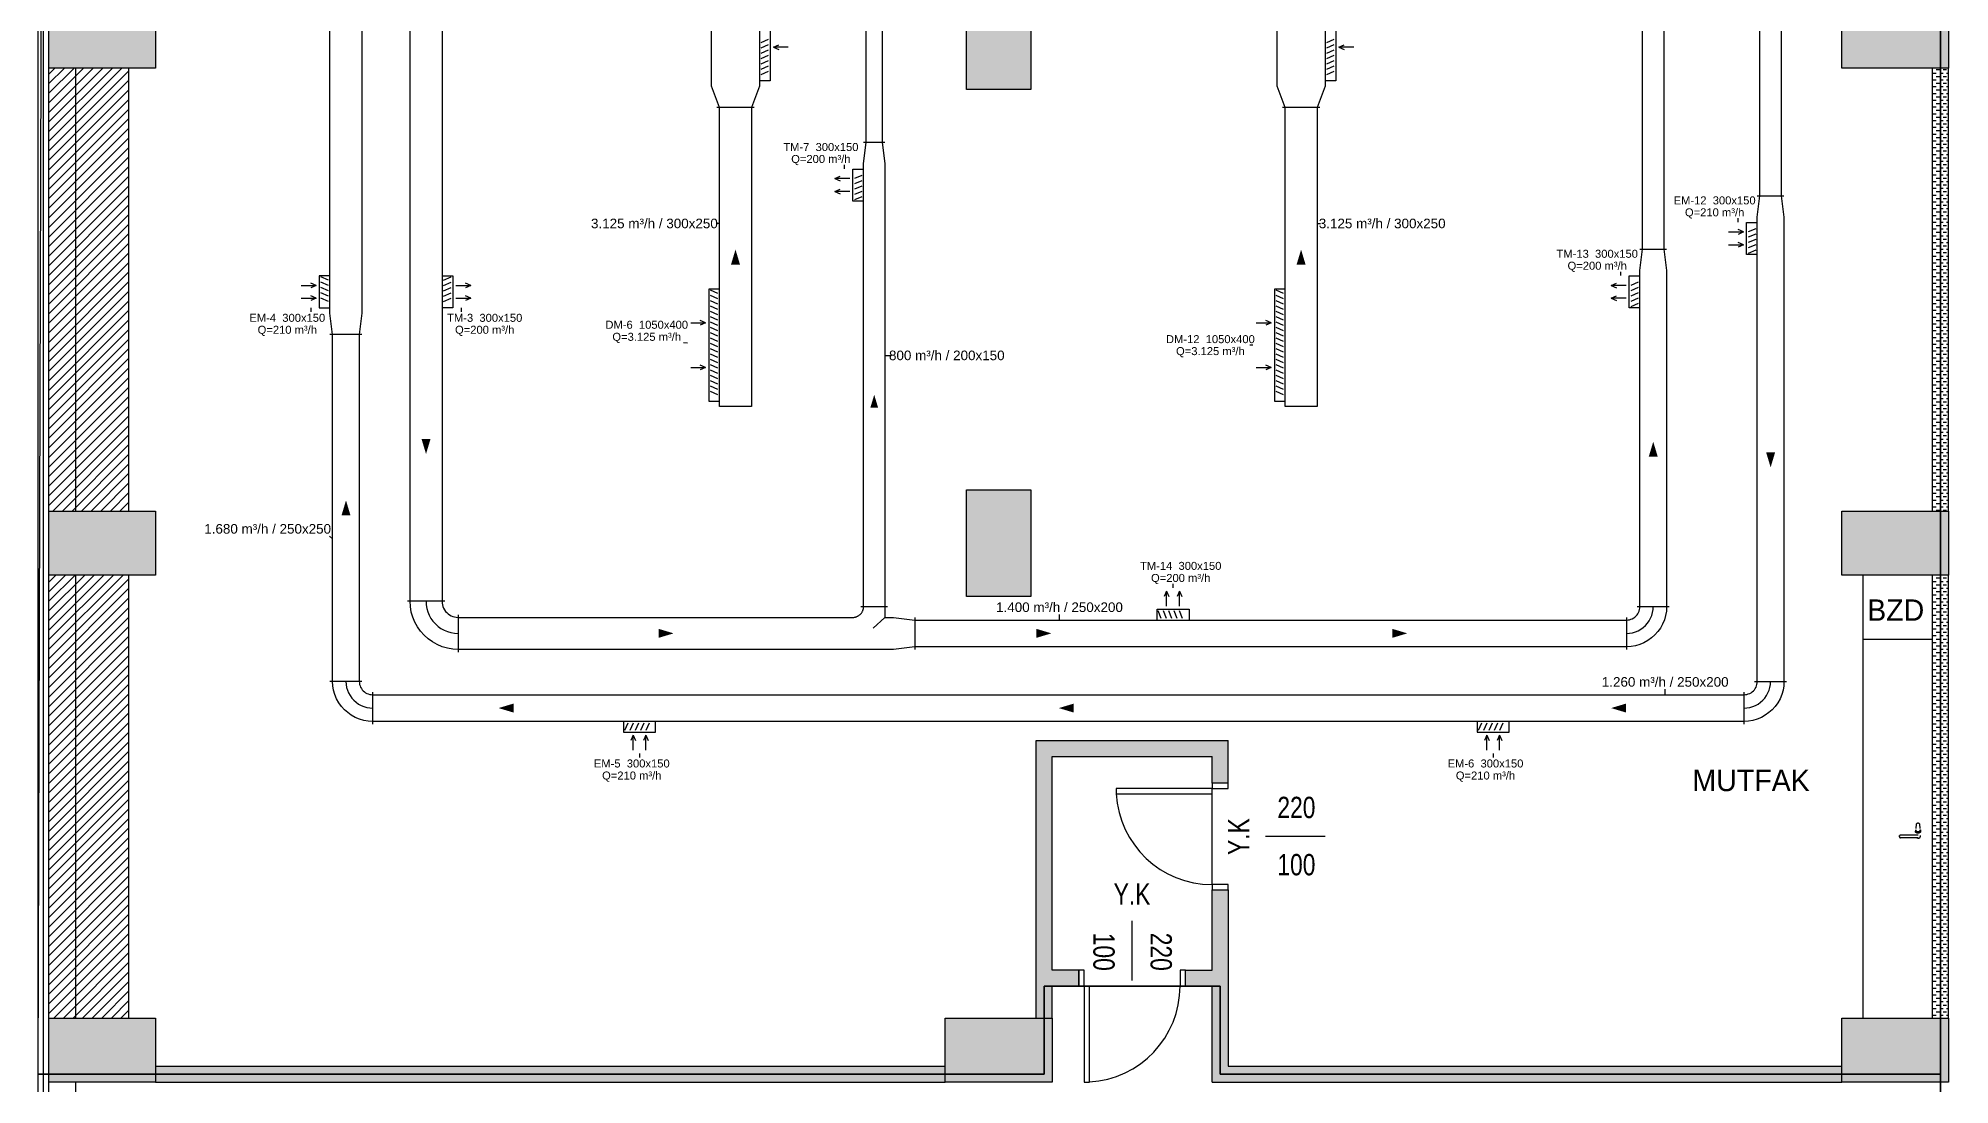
# Model space of a CAD drawing. Header units: centimetres. Extents: x -277999 to 283551, y -705288 to -693449.
# Drawn here: x 259937 to 261728, y -698143 to -697162 of the extents above; entities that cross this region are included whole.
import ezdxf
from ezdxf.enums import TextEntityAlignment as Align

# ---------------------------------------------------------------- set-up
doc = ezdxf.new("R2010")
doc.units = ezdxf.units.CM
for name, color, linetype in [('A-DOOR', 193, 'Continuous'), ('MKDU0', 8, 'Continuous'), ('ROTAS-HAV-DUMAN', 1, 'Continuous'), ('ROTAS-HAV-EGZOZ', 4, 'Continuous'), ('ROTAS-HAV-MENFEZ', 7, 'Continuous'), ('ROTAS-HAV-OK', 7, 'Continuous'), ('ROTAS-HAV-TAZE-HAVA', 3, 'Continuous'), ('ROTAS-HAV-YAZI', 7, 'Continuous')]:
    doc.layers.add(name, color=color, linetype=linetype)
doc.styles.add('ROTAS', font='arial.ttf')

msp = doc.modelspace()

# ---------------------------------------------------------------- hatches: boundary and pattern name
at = {"layer": 'MKDU0'}
h = msp.add_hatch(dxfattribs=at)
h.set_pattern_fill('ANSI33')
h.paths.add_polyline_path([(260866.6, -698635.4), (260806.6, -698635.4), (260806.6, -698535.4), (260866.6, -698535.4), (260866.6, -698635.4)])
h.paths.add_polyline_path([(259946.6, -698615.4), (259946.6, -698555.4), (260046.6, -698555.4), (260046.6, -698615.4), (259946.6, -698615.4)])
h.paths.add_polyline_path([(261626.6, -698615.4), (261626.6, -698555.4), (261726.6, -698555.4), (261726.6, -698615.4), (261626.6, -698615.4)])
h.paths.add_polyline_path([(260866.6, -699585.4), (260806.6, -699585.4), (260806.6, -699485.4), (260866.6, -699485.4), (260866.6, -699585.4)])
h.paths.add_polyline_path([(260866.6, -699110.4), (260806.6, -699110.4), (260806.6, -699010.4), (260866.6, -699010.4), (260866.6, -699110.4)])
h.paths.add_polyline_path([(260866.6, -697685.4), (260806.6, -697685.4), (260806.6, -697585.4), (260866.6, -697585.4), (260866.6, -697685.4)])
h.paths.add_polyline_path([(260866.6, -697210.4), (260806.6, -697210.4), (260806.6, -697110.4), (260866.6, -697110.4), (260866.6, -697210.4)])
h.paths.add_polyline_path([(260866.6, -696735.4), (260806.6, -696735.4), (260806.6, -696635.4), (260866.6, -696635.4), (260866.6, -696735.4)])
h.paths.add_polyline_path([(260866.6, -695785.4), (260806.6, -695785.4), (260806.6, -695685.4), (260866.6, -695685.4), (260866.6, -695785.4)])
h.paths.add_polyline_path([(260866.6, -695310.4), (260806.6, -695310.4), (260806.6, -695210.4), (260866.6, -695210.4), (260866.6, -695310.4)])
h.paths.add_polyline_path([(260866.6, -694835.4), (260806.6, -694835.4), (260806.6, -694735.4), (260866.6, -694735.4), (260866.6, -694835.4)])
h.paths.add_polyline_path([(259946.6, -700055.4), (259946.6, -699995.4), (260046.6, -699995.4), (260046.6, -700055.4), (259946.6, -700055.4)])
h.paths.add_polyline_path([(260786.6, -700055.4), (260786.6, -699995.4), (260886.6, -699995.4), (260886.6, -700055.4), (260786.6, -700055.4)])
h.paths.add_polyline_path([(261626.6, -700055.4), (261626.6, -699995.4), (261726.6, -699995.4), (261726.6, -700055.4), (261626.6, -700055.4)])
h.paths.add_polyline_path([(259946.6, -699565.4), (259946.6, -699505.4), (260046.6, -699505.4), (260046.6, -699565.4), (259946.6, -699565.4)])
h.paths.add_polyline_path([(261626.6, -699565.4), (261626.6, -699505.4), (261726.6, -699505.4), (261726.6, -699565.4), (261626.6, -699565.4)])
h.paths.add_polyline_path([(259946.6, -699090.4), (259946.6, -699030.4), (260046.6, -699030.4), (260046.6, -699090.4), (259946.6, -699090.4)])
h.paths.add_polyline_path([(261626.6, -699090.4), (261626.6, -699030.4), (261726.6, -699030.4), (261726.6, -699090.4), (261626.6, -699090.4)])
h.paths.add_polyline_path([(259946.6, -698140.4), (259946.6, -698080.4), (260046.6, -698080.4), (260046.6, -698140.4), (259946.6, -698140.4)])
h.paths.add_polyline_path([(260786.6, -698140.4), (260786.6, -698080.4), (260886.6, -698080.4), (260886.6, -698140.4), (260786.6, -698140.4)])
h.paths.add_polyline_path([(261626.6, -698140.4), (261626.6, -698080.4), (261726.6, -698080.4), (261726.6, -698140.4), (261626.6, -698140.4)])
h.paths.add_polyline_path([(259946.6, -697665.4), (259946.6, -697605.4), (260046.6, -697605.4), (260046.6, -697665.4), (259946.6, -697665.4)])
h.paths.add_polyline_path([(261626.6, -697665.4), (261626.6, -697605.4), (261726.6, -697605.4), (261726.6, -697665.4), (261626.6, -697665.4)])
h.paths.add_polyline_path([(259946.6, -697190.4), (259946.6, -697130.4), (260046.6, -697130.4), (260046.6, -697190.4), (259946.6, -697190.4)])
h.paths.add_polyline_path([(261626.6, -697190.4), (261626.6, -697130.4), (261726.6, -697130.4), (261726.6, -697190.4), (261626.6, -697190.4)])
h.paths.add_polyline_path([(259946.6, -696715.4), (259946.6, -696655.4), (260046.6, -696655.4), (260046.6, -696715.4), (259946.6, -696715.4)])
h.paths.add_polyline_path([(261626.6, -696715.4), (261626.6, -696655.4), (261726.6, -696655.4), (261726.6, -696715.4), (261626.6, -696715.4)])
h.paths.add_polyline_path([(259946.6, -696240.4), (259946.6, -696180.4), (260046.6, -696180.4), (260046.6, -696240.4), (259946.6, -696240.4)])
h.paths.add_polyline_path([(260786.6, -696240.4), (260786.6, -696180.4), (260886.6, -696180.4), (260886.6, -696240.4), (260786.6, -696240.4)])
h.paths.add_polyline_path([(261626.6, -696240.4), (261626.6, -696180.4), (261726.6, -696180.4), (261726.6, -696240.4), (261626.6, -696240.4)])
h.paths.add_polyline_path([(259946.6, -695765.4), (259946.6, -695705.4), (260046.6, -695705.4), (260046.6, -695765.4), (259946.6, -695765.4)])
h.paths.add_polyline_path([(261626.6, -695765.4), (261626.6, -695705.4), (261726.6, -695705.4), (261726.6, -695765.4), (261626.6, -695765.4)])
h.paths.add_polyline_path([(259946.6, -695290.4), (259946.6, -695230.4), (260046.6, -695230.4), (260046.6, -695290.4), (259946.6, -695290.4)])
h.paths.add_polyline_path([(261626.6, -695290.4), (261626.6, -695230.4), (261726.6, -695230.4), (261726.6, -695290.4), (261626.6, -695290.4)])
h.paths.add_polyline_path([(259946.6, -694815.4), (259946.6, -694755.4), (260046.6, -694755.4), (260046.6, -694815.4), (259946.6, -694815.4)])
h.paths.add_polyline_path([(261626.6, -694815.4), (261626.6, -694755.4), (261726.6, -694755.4), (261726.6, -694815.4), (261626.6, -694815.4)])
h.paths.add_polyline_path([(259946.6, -694325.4), (259946.6, -694265.4), (260046.6, -694265.4), (260046.6, -694325.4), (259946.6, -694325.4)])
h.paths.add_polyline_path([(260786.6, -694325.4), (260786.6, -694265.4), (260886.6, -694265.4), (260886.6, -694325.4), (260786.6, -694325.4)])
h.paths.add_polyline_path([(261626.6, -694325.4), (261626.6, -694265.4), (261726.6, -694265.4), (261726.6, -694325.4), (261626.6, -694325.4)])
h = msp.add_hatch(dxfattribs=at)
h.set_pattern_fill('ANSI31', scale=2)
h.paths.add_polyline_path([(260021.6, -697190.4), (259946.6, -697190.4), (259946.6, -697605.4), (260021.6, -697605.4), (260021.6, -697190.4)])
h = msp.add_hatch(dxfattribs=at)
h.set_pattern_fill('DASH')
h.paths.add_polyline_path([(261726.6, -697190.4), (261711.6, -697190.4), (261711.6, -697605.4), (261726.6, -697605.4), (261726.6, -697190.4)])
h = msp.add_hatch(dxfattribs=at)
h.set_pattern_fill('ANSI31', scale=2)
h.paths.add_polyline_path([(260021.6, -697665.4), (259946.6, -697665.4), (259946.6, -698080.4), (260021.6, -698080.4), (260021.6, -697665.4)])
h = msp.add_hatch(dxfattribs=at)
h.set_pattern_fill('DASH')
h.paths.add_polyline_path([(261726.6, -697665.4), (261711.6, -697665.4), (261711.6, -698080.4), (261726.6, -698080.4), (261726.6, -697665.4)])
h = msp.add_hatch(dxfattribs=at)
h.set_pattern_fill('DASH')
h.paths.add_polyline_path([(261051.6, -697960.4), (261036.6, -697960.4), (261036.6, -698035.4), (261011.6, -698035.4), (261011.6, -698050.4), (261036.6, -698050.4), (261036.6, -698140.4), (261626.6, -698140.4), (261626.6, -698125.4), (261051.6, -698125.4), (261051.6, -697960.4)])
h.paths.add_polyline_path([(261051.6, -697820.4), (260871.6, -697820.4), (260871.6, -698080.4), (260886.6, -698080.4), (260886.6, -698050.4), (260911.6, -698050.4), (260911.6, -698035.4), (260886.6, -698035.4), (260886.6, -697835.4), (261036.6, -697835.4), (261036.6, -697860.4), (261051.6, -697860.4), (261051.6, -697820.4)])
h = msp.add_hatch(dxfattribs=at)
h.set_pattern_fill('DASH')
h.paths.add_polyline_path([(260786.6, -698125.4), (260046.6, -698125.4), (260046.6, -698140.4), (260786.6, -698140.4), (260786.6, -698125.4)])

# ---------------------------------------------------------------- linework, layer by layer
at = {"layer": 'A-DOOR'}
for p, q in [((261036.6, -697955.4), (261036.6, -697865.4)), ((261006.6, -698050.4), (260916.6, -698050.4))]:
    msp.add_line(p, q, dxfattribs=at)
for points in [[(261036.6, -697865.4), (260946.6, -697865.4), (260946.6, -697870.4), (261036.6, -697870.4)], [(260916.6, -698050.4), (260916.6, -698140.4), (260921.6, -698140.4), (260921.6, -698050.4)]]:
    msp.add_lwpolyline(points, dxfattribs=at)
for points in [[(261051.6, -697865.4), (261051.6, -697860.4), (261036.6, -697860.4), (261036.6, -697865.4)], [(261051.6, -697960.4), (261051.6, -697955.4), (261036.6, -697955.4), (261036.6, -697960.4)], [(260916.6, -698035.4), (260911.6, -698035.4), (260911.6, -698050.4), (260916.6, -698050.4)], [(261011.6, -698035.4), (261006.6, -698035.4), (261006.6, -698050.4), (261011.6, -698050.4)]]:
    msp.add_lwpolyline(points, close=True, dxfattribs=at)
for centre, start, end in [((261036.6, -697865.4), -176.8153, -90), ((260916.6, -698050.4), -86.8153, 0)]:
    msp.add_arc(centre, 90, start, end, dxfattribs=at)
at = {"layer": 'MKDU0', "color": 8}
for p, q in [((259946.6, -697605.4), (259946.6, -697190.4)), ((259971.6, -697190.4), (259971.6, -697605.4)), ((260021.6, -697605.4), (260021.6, -697190.4)), ((261711.6, -697605.4), (261711.6, -697190.4)), ((261726.6, -697605.4), (261726.6, -697190.4)), ((259946.6, -698080.4), (259946.6, -697665.4)), ((259971.6, -697665.4), (259971.6, -698080.4)), ((260021.6, -698080.4), (260021.6, -697665.4)), ((261646.6, -698080.4), (261646.6, -697665.4)), ((261711.6, -698080.4), (261711.6, -697665.4)), ((261726.6, -698080.4), (261726.6, -697665.4)), ((260871.6, -698080.4), (260871.6, -697820.4)), ((260871.6, -697820.4), (261051.6, -697820.4)), ((261051.6, -697860.4), (261051.6, -697820.4)), ((260886.6, -698035.4), (260886.6, -697835.4)), ((260886.6, -697835.4), (261036.6, -697835.4)), ((261036.6, -697860.4), (261036.6, -697835.4)), ((260911.6, -698035.4), (260886.6, -698035.4)), ((260911.6, -698050.4), (260911.6, -698035.4)), ((261011.6, -698035.4), (261036.6, -698035.4)), ((261011.6, -698050.4), (261011.6, -698035.4)), ((260886.6, -698080.4), (260886.6, -698050.4)), ((260911.6, -698050.4), (260886.6, -698050.4)), ((261011.6, -698050.4), (261036.6, -698050.4)), ((259946.6, -698555.4), (259946.6, -698140.4)), ((259971.6, -698140.4), (259971.6, -698555.4))]:
    msp.add_line(p, q, dxfattribs=at)
at = {"layer": 'MKDU0'}
for p, q in [((261695.9, -697905.9), (261696, -697904)), ((261695.9, -697906), (261695.9, -697905.9)), ((261696.5, -697902.7), (261696.7, -697898.7)), ((261696.5, -697902.8), (261696.5, -697902.8)), ((261699.5, -697898.7), (261699.7, -697902.7)), ((261699.7, -697902.7), (261699.7, -697902.7)), ((261699.7, -697902.8), (261699.7, -697902.8)), ((261700.3, -697904), (261700.3, -697905.9)), ((261700.3, -697905.9), (261700.3, -697906)), ((261680.8, -697910.4), (261680.8, -697910.4)), ((261680.8, -697910.4), (261680.8, -697910.4)), ((261681.9, -697909.2), (261681.7, -697909.2)), ((261681.9, -697911.5), (261681.7, -697911.5)), ((261698.1, -697909.2), (261681.9, -697909.2)), ((261698.1, -697911.5), (261681.9, -697911.5)), ((261697.9, -697912), (261698.3, -697912))]:
    msp.add_line(p, q, dxfattribs=at)
at = {"layer": 'MKDU0', "color": 8}
for points in [[(271694.1, -694255.4), (279841.6, -694255.4), (279841.6, -698155.4), (261719.1, -698155.4), (261719.1, -694255.4), (268941.6, -694255.4), (268941.6, -694520.4), (271694.1, -694520.4)], [(259936.6, -698132.9), (259946.6, -694762.9), (260859.1, -694762.9), (260859.1, -694572.9), (261016.6, -694572.9), (261016.6, -694512.9), (261719.1, -694512.9), (261719.1, -698132.9), (261044.1, -698132.9), (261044.1, -698050.4), (260879.1, -698050.4), (260879.1, -698132.9)], [(260866.6, -697210.4), (260806.6, -697210.4), (260806.6, -697110.4), (260866.6, -697110.4)], [(259946.6, -697190.4), (259946.6, -697130.4), (260046.6, -697130.4), (260046.6, -697190.4)], [(261626.6, -697190.4), (261626.6, -697130.4), (261726.6, -697130.4), (261726.6, -697190.4)], [(260866.6, -697685.4), (260806.6, -697685.4), (260806.6, -697585.4), (260866.6, -697585.4)], [(259946.6, -697665.4), (259946.6, -697605.4), (260046.6, -697605.4), (260046.6, -697665.4)], [(261626.6, -697665.4), (261626.6, -697605.4), (261726.6, -697605.4), (261726.6, -697665.4)], [(259936.6, -698607.9), (259936.6, -698132.9), (260879.1, -698132.9), (260879.1, -698050.4), (261044.1, -698050.4), (261044.1, -698132.9), (261719.1, -698132.9), (261719.1, -698297.9), (260204.1, -698297.9), (260204.1, -698607.9)], [(259946.6, -698140.4), (259946.6, -698080.4), (260046.6, -698080.4), (260046.6, -698140.4)], [(260786.6, -698140.4), (260786.6, -698080.4), (260886.6, -698080.4), (260886.6, -698140.4)], [(261626.6, -698140.4), (261626.6, -698080.4), (261726.6, -698080.4), (261726.6, -698140.4)]]:
    msp.add_lwpolyline(points, close=True, dxfattribs=at)
for points in [[(259936.6, -698747.9), (259936.6, -696522.9)], [(259941.6, -698747.9), (259941.6, -696522.9)], [(261646.6, -697725.4), (261711.6, -697725.4)], [(261036.6, -698035.4), (261036.6, -697960.4), (261051.6, -697960.4), (261051.6, -698125.4), (261626.6, -698125.4)], [(261036.6, -698140.4), (261036.6, -698050.4)], [(260046.6, -698125.4), (260786.6, -698125.4)], [(260046.6, -698140.4), (260786.6, -698140.4)], [(261036.6, -698140.4), (261626.6, -698140.4)]]:
    msp.add_lwpolyline(points, dxfattribs=at)
at = {"layer": 'MKDU0'}
for points in [[(261698.1, -697907.2), (261698, -697907.2), (261697.9, -697907.2), (261697.8, -697907.2), (261697.7, -697907.2), (261697.6, -697907.1), (261697.5, -697907.1), (261697.3, -697907.1), (261697.2, -697907.1), (261697.2, -697907.1), (261697.1, -697907.1), (261697.1, -697907), (261697, -697907), (261697, -697907), (261697, -697907), (261696.9, -697907), (261696.9, -697907), (261696.8, -697906.9), (261696.7, -697906.9), (261696.6, -697906.9), (261696.5, -697906.8), (261696.5, -697906.8), (261696.4, -697906.7), (261696.3, -697906.7), (261696.3, -697906.6), (261696.2, -697906.6), (261696.2, -697906.5), (261696.1, -697906.5), (261696.1, -697906.4), (261696.1, -697906.4), (261696, -697906.4), (261696, -697906.3), (261696, -697906.3), (261696, -697906.3), (261696, -697906.2), (261696, -697906.2), (261696, -697906.2), (261696, -697906.2), (261695.9, -697906.1), (261695.9, -697906.1), (261695.9, -697906.1), (261695.9, -697906), (261695.9, -697906), (261695.9, -697906), (261695.9, -697906)], [(261696, -697904), (261696, -697904), (261696, -697904.1), (261696, -697904.1), (261696, -697904.2), (261696, -697904.2), (261696, -697904.2), (261696, -697904.3), (261696, -697904.3), (261696, -697904.4), (261696, -697904.4), (261696, -697904.5), (261696, -697904.5), (261696.1, -697904.5), (261696.1, -697904.6), (261696.1, -697904.6), (261696.1, -697904.7), (261696.2, -697904.7), (261696.2, -697904.8), (261696.3, -697904.9), (261696.3, -697905), (261696.3, -697905), (261696.4, -697905), (261696.4, -697905.1), (261696.4, -697905.1), (261696.5, -697905.1), (261696.5, -697905.2), (261696.5, -697905.2), (261696.6, -697905.2), (261696.7, -697905.3), (261696.7, -697905.4), (261696.8, -697905.4), (261696.9, -697905.5), (261696.9, -697905.5), (261697, -697905.5), (261697, -697905.5), (261697.1, -697905.6), (261697.1, -697905.6), (261697.2, -697905.6), (261697.2, -697905.6), (261697.3, -697905.6), (261697.4, -697905.7), (261697.5, -697905.7), (261697.6, -697905.7), (261697.7, -697905.7), (261697.8, -697905.7), (261697.9, -697905.8), (261698, -697905.8), (261698.1, -697905.8)], [(261696.7, -697898.7), (261696.8, -697898.7), (261696.8, -697898.6), (261696.8, -697898.6), (261696.8, -697898.5), (261696.8, -697898.4), (261696.8, -697898.4), (261696.8, -697898.3), (261696.9, -697898.3), (261696.9, -697898.2), (261696.9, -697898.2), (261697, -697898.1), (261697, -697898.1), (261697, -697898.1), (261697.1, -697898), (261697.1, -697898), (261697.2, -697897.9), (261697.2, -697897.9), (261697.3, -697897.9), (261697.3, -697897.8), (261697.4, -697897.8), (261697.4, -697897.8), (261697.5, -697897.7), (261697.5, -697897.7), (261697.6, -697897.7), (261697.7, -697897.7), (261697.8, -697897.6), (261698, -697897.6), (261698.1, -697897.6), (261698.2, -697897.6), (261698.4, -697897.6), (261698.5, -697897.7), (261698.6, -697897.7), (261698.7, -697897.7), (261698.7, -697897.7), (261698.8, -697897.8), (261698.8, -697897.8), (261698.9, -697897.8), (261698.9, -697897.9), (261699, -697897.9), (261699, -697897.9), (261699.1, -697898), (261699.1, -697898), (261699.2, -697898.1), (261699.2, -697898.1), (261699.2, -697898.1), (261699.3, -697898.2), (261699.3, -697898.2), (261699.3, -697898.3), (261699.4, -697898.3), (261699.4, -697898.4), (261699.4, -697898.4), (261699.4, -697898.5), (261699.4, -697898.6), (261699.4, -697898.6), (261699.5, -697898.7), (261699.5, -697898.7)], [(261698.1, -697905.8), (261698.2, -697905.8), (261698.3, -697905.8), (261698.4, -697905.7), (261698.5, -697905.7), (261698.6, -697905.7), (261698.7, -697905.7), (261698.8, -697905.7), (261698.9, -697905.6), (261699, -697905.6), (261699, -697905.6), (261699.1, -697905.6), (261699.1, -697905.6), (261699.2, -697905.5), (261699.2, -697905.5), (261699.3, -697905.5), (261699.3, -697905.5), (261699.4, -697905.4), (261699.5, -697905.4), (261699.6, -697905.3), (261699.6, -697905.2), (261699.7, -697905.2), (261699.7, -697905.2), (261699.8, -697905.1), (261699.8, -697905.1), (261699.8, -697905.1), (261699.8, -697905), (261699.9, -697905), (261699.9, -697905), (261700, -697904.9), (261700, -697904.8), (261700.1, -697904.7), (261700.1, -697904.7), (261700.1, -697904.6), (261700.1, -697904.6), (261700.2, -697904.5), (261700.2, -697904.5), (261700.2, -697904.5), (261700.2, -697904.4), (261700.2, -697904.4), (261700.2, -697904.3), (261700.2, -697904.3), (261700.2, -697904.2), (261700.3, -697904.2), (261700.3, -697904.2), (261700.3, -697904.1), (261700.3, -697904.1), (261700.3, -697904), (261700.3, -697904)], [(261700.3, -697906), (261700.3, -697906), (261700.3, -697906), (261700.3, -697906), (261700.3, -697906.1), (261700.3, -697906.1), (261700.3, -697906.1), (261700.3, -697906.2), (261700.3, -697906.2), (261700.2, -697906.2), (261700.2, -697906.2), (261700.2, -697906.3), (261700.2, -697906.3), (261700.2, -697906.3), (261700.2, -697906.4), (261700.2, -697906.4), (261700.1, -697906.4), (261700.1, -697906.5), (261700, -697906.5), (261700, -697906.6), (261699.9, -697906.6), (261699.9, -697906.7), (261699.8, -697906.7), (261699.8, -697906.8), (261699.7, -697906.8), (261699.6, -697906.9), (261699.5, -697906.9), (261699.4, -697906.9), (261699.4, -697907), (261699.3, -697907), (261699.3, -697907), (261699.2, -697907), (261699.2, -697907), (261699.1, -697907), (261699.1, -697907.1), (261699, -697907.1), (261699, -697907.1), (261698.9, -697907.1), (261698.8, -697907.1), (261698.7, -697907.1), (261698.6, -697907.2), (261698.4, -697907.2), (261698.3, -697907.2), (261698.2, -697907.2), (261698.1, -697907.2)], [(261142.6, -697910.4), (261086.6, -697910.4)], [(261681.7, -697909.2), (261681.6, -697909.2), (261681.6, -697909.2), (261681.5, -697909.2), (261681.4, -697909.3), (261681.4, -697909.3), (261681.3, -697909.3), (261681.3, -697909.3), (261681.2, -697909.3), (261681.2, -697909.3), (261681.1, -697909.4), (261681.1, -697909.4), (261681, -697909.4), (261681, -697909.5), (261680.9, -697909.5), (261680.9, -697909.5), (261680.9, -697909.6), (261680.8, -697909.6), (261680.8, -697909.7), (261680.7, -697909.7), (261680.7, -697909.7), (261680.7, -697909.8), (261680.7, -697909.8), (261680.6, -697909.9), (261680.6, -697909.9), (261680.6, -697910), (261680.6, -697910), (261680.6, -697910.1), (261680.5, -697910.2), (261680.5, -697910.2), (261680.5, -697910.3), (261680.5, -697910.3), (261680.5, -697910.4)], [(261680.5, -697910.4), (261680.5, -697910.3), (261680.5, -697910.3), (261680.6, -697910.2), (261680.6, -697910.2), (261680.6, -697910.1), (261680.6, -697910.1), (261680.6, -697910.1), (261680.6, -697910), (261680.6, -697910), (261680.6, -697909.9), (261680.7, -697909.9), (261680.7, -697909.8), (261680.7, -697909.8), (261680.7, -697909.8), (261680.8, -697909.7), (261680.8, -697909.7), (261680.8, -697909.6), (261680.8, -697909.6), (261680.9, -697909.6), (261680.9, -697909.5), (261680.9, -697909.5), (261681, -697909.5), (261681, -697909.4), (261681.1, -697909.4), (261681.1, -697909.4), (261681.1, -697909.4), (261681.2, -697909.4), (261681.2, -697909.3), (261681.3, -697909.3), (261681.3, -697909.3), (261681.3, -697909.3), (261681.4, -697909.3)], [(261680.5, -697910.4), (261680.5, -697910.4), (261680.5, -697910.5), (261680.5, -697910.6), (261680.5, -697910.6), (261680.6, -697910.7), (261680.6, -697910.7), (261680.6, -697910.8), (261680.6, -697910.8), (261680.6, -697910.9), (261680.7, -697910.9), (261680.7, -697911), (261680.7, -697911), (261680.7, -697911.1), (261680.8, -697911.1), (261680.8, -697911.2), (261680.9, -697911.2), (261680.9, -697911.2), (261680.9, -697911.3), (261681, -697911.3), (261681, -697911.3), (261681.1, -697911.4), (261681.1, -697911.4), (261681.2, -697911.4), (261681.2, -697911.4), (261681.3, -697911.5), (261681.3, -697911.5), (261681.4, -697911.5), (261681.4, -697911.5), (261681.5, -697911.5), (261681.6, -697911.5), (261681.6, -697911.5), (261681.7, -697911.5)], [(261680.5, -697910.4), (261680.5, -697910.4), (261680.5, -697910.5), (261680.6, -697910.5), (261680.6, -697910.6), (261680.6, -697910.6), (261680.6, -697910.7), (261680.6, -697910.7), (261680.6, -697910.8), (261680.6, -697910.8), (261680.6, -697910.8), (261680.7, -697910.9), (261680.7, -697910.9), (261680.7, -697911), (261680.7, -697911), (261680.8, -697911.1), (261680.8, -697911.1), (261680.8, -697911.1), (261680.8, -697911.2), (261680.9, -697911.2), (261680.9, -697911.2), (261680.9, -697911.3), (261681, -697911.3), (261681, -697911.3), (261681.1, -697911.3), (261681.1, -697911.4), (261681.1, -697911.4), (261681.2, -697911.4), (261681.2, -697911.4), (261681.3, -697911.5), (261681.3, -697911.5), (261681.4, -697911.5), (261681.4, -697911.5)], [(261697.9, -697912), (261697.8, -697912), (261697.6, -697911.9), (261697.4, -697911.9), (261697.3, -697911.8), (261697.2, -697911.8), (261697.1, -697911.8), (261697.1, -697911.7), (261697, -697911.7), (261696.9, -697911.7), (261696.9, -697911.6), (261696.8, -697911.6), (261696.7, -697911.5)], [(261698.3, -697912), (261698.4, -697912), (261698.5, -697911.9), (261698.6, -697911.9), (261698.8, -697911.9), (261698.8, -697911.9), (261698.9, -697911.9), (261698.9, -697911.8), (261699, -697911.8), (261699, -697911.8), (261699.1, -697911.8), (261699.2, -697911.7), (261699.2, -697911.7), (261699.3, -697911.7), (261699.4, -697911.6), (261699.5, -697911.5), (261699.6, -697911.5), (261699.7, -697911.4), (261699.7, -697911.4), (261699.7, -697911.3), (261699.8, -697911.3), (261699.8, -697911.3), (261699.9, -697911.2), (261699.9, -697911.2), (261699.9, -697911.1), (261700, -697911.1), (261700, -697911), (261700.1, -697911), (261700.1, -697910.9), (261700.1, -697910.9), (261700.2, -697910.8), (261700.2, -697910.8), (261700.2, -697910.7), (261700.2, -697910.7), (261700.3, -697910.6), (261700.3, -697910.6), (261700.3, -697910.5), (261700.3, -697910.5), (261700.4, -697910.4), (261700.4, -697910.3), (261700.4, -697910.3), (261700.4, -697910.2), (261700.4, -697910.2), (261700.5, -697910.1), (261700.5, -697910.1), (261700.5, -697910), (261700.5, -697909.9), (261700.5, -697909.9), (261700.5, -697909.8), (261700.5, -697909.8), (261700.5, -697909.7), (261700.5, -697909.6), (261700.5, -697909.6), (261700.5, -697909.5), (261700.5, -697909.5), (261700.5, -697909.4), (261700.5, -697909.3)], [(260961.6, -698045.3), (260961.6, -697989.3)]]:
    msp.add_lwpolyline(points, dxfattribs=at)
at = {"layer": 'ROTAS-HAV-DUMAN'}
for p, q in [((260575, -697336), (260571.8, -697336)), ((261135, -697336), (261138.2, -697336))]:
    msp.add_line(p, q, dxfattribs=at)
for points in [[(260622.5, -695427.5), (260622.5, -695800), (260622.5, -695857.5), (260617.5, -695877.5), (260617.5, -696250), (260617.5, -696307.5), (260615, -696327.5), (260615, -696700), (260615, -696757.5), (260612.5, -696777.5), (260612.5, -697150), (260612.5, -697207.5), (260605, -697227.5), (260605, -697507.5), (260575, -697507.5), (260575, -697227.5), (260567.5, -697207.5), (260567.5, -697150)], [(261142.5, -697150), (261142.5, -697207.5), (261135, -697227.5), (261135, -697507.5), (261105, -697507.5), (261105, -697227.5), (261097.5, -697207.5), (261097.5, -697150)], [(260607.5, -697227.5), (260572.5, -697227.5)], [(261137.5, -697227.5), (261102.5, -697227.5)]]:
    msp.add_lwpolyline(points, dxfattribs=at)
at = {"layer": 'ROTAS-HAV-EGZOZ'}
for p, q in [((260212.5, -697631.5), (260209.4, -697628.9)), ((261461.2, -697777.5), (261461.2, -697772.2))]:
    msp.add_line(p, q, dxfattribs=at)
for points in [[(260245.8, -697802.3), (260241.7, -697801.6), (260237.6, -697800.4), (260233.7, -697798.8), (260230, -697796.8), (260226.6, -697794.3), (260223.5, -697791.5), (260220.7, -697788.4), (260218.2, -697785), (260216.2, -697781.3), (260214.6, -697777.4), (260213.4, -697773.3), (260212.7, -697769.2), (260212.5, -697765), (260212.5, -697440), (260210, -697420), (260210, -697400), (260210, -696900), (260210, -696100), (260210, -695700), (260210, -695335)], [(260240, -696900), (260240, -697400), (260240, -697420), (260237.5, -697440), (260237.5, -697765), (260237.6, -697766.4), (260237.8, -697767.8), (260238.2, -697769.1), (260238.7, -697770.4), (260239.4, -697771.7), (260240.2, -697772.8), (260241.2, -697773.8), (260242.2, -697774.8), (260243.3, -697775.6), (260244.6, -697776.3), (260245.9, -697776.8), (260247.2, -697777.2), (260248.6, -697777.4), (260250, -697777.5), (260500, -697777.5), (261300, -697777.5), (261535, -697777.5), (261536.4, -697777.4), (261537.8, -697777.2), (261539.1, -697776.8), (261540.4, -697776.3), (261541.7, -697775.6), (261542.8, -697774.8), (261543.8, -697773.8), (261544.8, -697772.8), (261545.6, -697771.7), (261546.3, -697770.4), (261546.8, -697769.1), (261547.2, -697767.8), (261547.4, -697766.4), (261547.5, -697765), (261547.5, -697350), (261547.5, -697330), (261550, -697310), (261550, -696850)], [(261570, -696850), (261570, -697310), (261572.5, -697330), (261572.5, -697350), (261572.5, -697765), (261572.3, -697769.2), (261571.6, -697773.3), (261570.4, -697777.4), (261568.8, -697781.3), (261566.8, -697785), (261564.3, -697788.4), (261561.5, -697791.5), (261558.4, -697794.3), (261555, -697796.8), (261551.3, -697798.8), (261547.4, -697800.4), (261543.3, -697801.6), (261539.2, -697802.3), (261535, -697802.5), (261300, -697802.5), (260500, -697802.5), (260250, -697802.5), (260245.8, -697802.3)], [(261547.5, -697310), (261572.5, -697310)], [(260240, -697440), (260210, -697440)], [(260225, -697765), (260210, -697765)], [(260225, -697765), (260225.2, -697767.8), (260225.6, -697770.6), (260226.4, -697773.3), (260227.5, -697775.8), (260228.8, -697778.3), (260230.5, -697780.6), (260232.3, -697782.7), (260234.4, -697784.5), (260236.7, -697786.2), (260239.2, -697787.5), (260241.7, -697788.6), (260244.4, -697789.4), (260247.2, -697789.8), (260250, -697790)], [(260240, -697765), (260225, -697765)], [(260250, -697775), (260250, -697790)], [(261535, -697790), (261537.8, -697789.8), (261540.6, -697789.4), (261543.3, -697788.6), (261545.8, -697787.5), (261548.3, -697786.2), (261550.6, -697784.5), (261552.7, -697782.7), (261554.5, -697780.6), (261556.2, -697778.3), (261557.5, -697775.8), (261558.6, -697773.3), (261559.4, -697770.6), (261559.8, -697767.8), (261560, -697765)], [(261535, -697775), (261535, -697790)], [(261545, -697765), (261560, -697765)], [(261560, -697765), (261575, -697765)], [(260250, -697790), (260250, -697805)], [(261535, -697790), (261535, -697805)]]:
    msp.add_lwpolyline(points, dxfattribs=at)
at = {"layer": 'ROTAS-HAV-MENFEZ'}
for p, q in [((260614, -697166.5), (260621, -697163.5)), ((260614, -697171.5), (260621, -697168.5)), ((260625.5, -697171), (260630.5, -697168.8)), ((260639.5, -697171), (260625.5, -697171)), ((260625.5, -697171), (260630.5, -697173.2)), ((261144, -697166.5), (261151, -697163.5)), ((261144, -697171.5), (261151, -697168.5)), ((261155.5, -697171), (261160.5, -697168.8)), ((261169.5, -697171), (261155.5, -697171)), ((261155.5, -697171), (261160.5, -697173.2)), ((260614, -697176.5), (260621, -697173.5)), ((260614, -697181.5), (260621, -697178.5)), ((260614, -697186.5), (260621, -697183.5)), ((260614, -697191.5), (260621, -697188.5)), ((261144, -697176.5), (261151, -697173.5)), ((261144, -697181.5), (261151, -697178.5)), ((261144, -697186.5), (261151, -697183.5)), ((261144, -697191.5), (261151, -697188.5)), ((260614, -697196.5), (260621, -697193.5)), ((261144, -697196.5), (261151, -697193.5)), ((260683, -697294), (260688, -697291.8)), ((260697, -697294), (260683, -697294)), ((260683, -697294), (260688, -697296.2)), ((260708.5, -697291), (260701.5, -697294)), ((260708.5, -697296), (260701.5, -697299)), ((260683, -697306), (260688, -697303.8)), ((260697, -697306), (260683, -697306)), ((260683, -697306), (260688, -697308.2)), ((260708.5, -697301), (260701.5, -697304)), ((260708.5, -697306), (260701.5, -697309)), ((260708.5, -697311), (260701.5, -697314)), ((261520.5, -697344), (261534.5, -697344)), ((261534.5, -697344), (261529.5, -697341.8)), ((261534.5, -697344), (261529.5, -697346.2)), ((261546, -697341), (261539, -697344)), ((261546, -697346), (261539, -697349)), ((261546, -697351), (261539, -697354)), ((261520.5, -697356), (261534.5, -697356)), ((261534.5, -697356), (261529.5, -697353.8)), ((261534.5, -697356), (261529.5, -697358.2)), ((261546, -697356), (261539, -697359)), ((261546, -697361), (261539, -697364)), ((260208.5, -697389), (260201.5, -697386)), ((260316.5, -697389), (260323.5, -697386)), ((260183, -697394), (260197, -697394)), ((260197, -697394), (260192, -697391.8)), ((260197, -697394), (260192, -697396.2)), ((260197, -697406), (260192, -697403.8)), ((260208.5, -697394), (260201.5, -697391)), ((260208.5, -697399), (260201.5, -697396)), ((260208.5, -697404), (260201.5, -697401)), ((260316.5, -697394), (260323.5, -697391)), ((260316.5, -697399), (260323.5, -697396)), ((260316.5, -697404), (260323.5, -697401)), ((260328, -697394), (260342, -697394)), ((260342, -697394), (260337, -697391.8)), ((260342, -697394), (260337, -697396.2)), ((260342, -697406), (260337, -697403.8)), ((260573.5, -697401.5), (260566.5, -697398.5)), ((260573.5, -697406.5), (260566.5, -697403.5)), ((261103.5, -697401.5), (261096.5, -697398.5)), ((261103.5, -697406.5), (261096.5, -697403.5)), ((261410.5, -697394), (261415.5, -697391.8)), ((261424.5, -697394), (261410.5, -697394)), ((261410.5, -697394), (261415.5, -697396.2)), ((261410.5, -697406), (261415.5, -697403.8)), ((261436, -697391), (261429, -697394)), ((261436, -697396), (261429, -697399)), ((261436, -697401), (261429, -697404)), ((260183, -697406), (260197, -697406)), ((260197, -697406), (260192, -697408.2)), ((260208.5, -697409), (260201.5, -697406)), ((260316.5, -697409), (260323.5, -697406)), ((260328, -697406), (260342, -697406)), ((260342, -697406), (260337, -697408.2)), ((260573.5, -697411.5), (260566.5, -697408.5)), ((260573.5, -697416.5), (260566.5, -697413.5)), ((260573.5, -697421.5), (260566.5, -697418.5)), ((261103.5, -697411.5), (261096.5, -697408.5)), ((261103.5, -697416.5), (261096.5, -697413.5)), ((261103.5, -697421.5), (261096.5, -697418.5)), ((261424.5, -697406), (261410.5, -697406)), ((261410.5, -697406), (261415.5, -697408.2)), ((261436, -697406), (261429, -697409)), ((261436, -697411), (261429, -697414)), ((260548, -697429), (260562, -697429)), ((260562, -697429), (260557, -697426.8)), ((260562, -697429), (260557, -697431.2)), ((260573.5, -697426.5), (260566.5, -697423.5)), ((260573.5, -697431.5), (260566.5, -697428.5)), ((260573.5, -697436.5), (260566.5, -697433.5)), ((260573.5, -697441.5), (260566.5, -697438.5)), ((261078, -697429), (261092, -697429)), ((261092, -697429), (261087, -697426.8)), ((261092, -697429), (261087, -697431.2)), ((261103.5, -697426.5), (261096.5, -697423.5)), ((261103.5, -697431.5), (261096.5, -697428.5)), ((261103.5, -697436.5), (261096.5, -697433.5)), ((261103.5, -697441.5), (261096.5, -697438.5)), ((260573.5, -697446.5), (260566.5, -697443.5)), ((260573.5, -697451.5), (260566.5, -697448.5)), ((260573.5, -697456.5), (260566.5, -697453.5)), ((260573.5, -697461.5), (260566.5, -697458.5)), ((261103.5, -697446.5), (261096.5, -697443.5)), ((261103.5, -697451.5), (261096.5, -697448.5)), ((261103.5, -697456.5), (261096.5, -697453.5)), ((261103.5, -697461.5), (261096.5, -697458.5)), ((260548, -697471), (260562, -697471)), ((260562, -697471), (260557, -697468.8)), ((260562, -697471), (260557, -697473.2)), ((260573.5, -697466.5), (260566.5, -697463.5)), ((260573.5, -697471.5), (260566.5, -697468.5)), ((260573.5, -697476.5), (260566.5, -697473.5)), ((261078, -697471), (261092, -697471)), ((261092, -697471), (261087, -697468.8)), ((261092, -697471), (261087, -697473.2)), ((261103.5, -697466.5), (261096.5, -697463.5)), ((261103.5, -697471.5), (261096.5, -697468.5)), ((261103.5, -697476.5), (261096.5, -697473.5)), ((260573.5, -697481.5), (260566.5, -697478.5)), ((260573.5, -697486.5), (260566.5, -697483.5)), ((260573.5, -697491.5), (260566.5, -697488.5)), ((260573.5, -697496.5), (260566.5, -697493.5)), ((261103.5, -697481.5), (261096.5, -697478.5)), ((261103.5, -697486.5), (261096.5, -697483.5)), ((261103.5, -697491.5), (261096.5, -697488.5)), ((261103.5, -697496.5), (261096.5, -697493.5)), ((260994, -697680.5), (260991.8, -697685.5)), ((260994, -697694.5), (260994, -697680.5)), ((260994, -697680.5), (260996.2, -697685.5)), ((261006, -697680.5), (261003.8, -697685.5)), ((261006, -697694.5), (261006, -697680.5)), ((261006, -697680.5), (261008.2, -697685.5)), ((260989, -697706), (260986, -697699)), ((260994, -697706), (260991, -697699)), ((260999, -697706), (260996, -697699)), ((261004, -697706), (261001, -697699)), ((261009, -697706), (261006, -697699)), ((260489, -697804), (260486, -697811)), ((260494, -697804), (260491, -697811)), ((260494, -697815.5), (260491.8, -697820.5)), ((260494, -697829.5), (260494, -697815.5)), ((260494, -697815.5), (260496.2, -697820.5)), ((260499, -697804), (260496, -697811)), ((260504, -697804), (260501, -697811)), ((260506, -697815.5), (260503.8, -697820.5)), ((260509, -697804), (260506, -697811)), ((260506, -697829.5), (260506, -697815.5)), ((260506, -697815.5), (260508.2, -697820.5)), ((261289, -697804), (261286, -697811)), ((261294, -697804), (261291, -697811)), ((261294, -697815.5), (261291.8, -697820.5)), ((261294, -697829.5), (261294, -697815.5)), ((261294, -697815.5), (261296.2, -697820.5)), ((261299, -697804), (261296, -697811)), ((261304, -697804), (261301, -697811)), ((261306, -697815.5), (261303.8, -697820.5)), ((261309, -697804), (261306, -697811)), ((261306, -697829.5), (261306, -697815.5)), ((261306, -697815.5), (261308.2, -697820.5))]:
    msp.add_line(p, q, dxfattribs=at)
for points in [[(260612.5, -697097.5), (260622.5, -697097.5), (260622.5, -697202.5), (260612.5, -697202.5)], [(261142.5, -697097.5), (261152.5, -697097.5), (261152.5, -697202.5), (261142.5, -697202.5)], [(260710, -697315), (260700, -697315), (260700, -697285), (260710, -697285)], [(261547.5, -697365), (261537.5, -697365), (261537.5, -697335), (261547.5, -697335)], [(260210, -697385), (260200, -697385), (260200, -697415), (260210, -697415)], [(260315, -697385), (260325, -697385), (260325, -697415), (260315, -697415)], [(261437.5, -697415), (261427.5, -697415), (261427.5, -697385), (261437.5, -697385)], [(260575, -697397.5), (260565, -697397.5), (260565, -697502.5), (260575, -697502.5)], [(261105, -697397.5), (261095, -697397.5), (261095, -697502.5), (261105, -697502.5)], [(260985, -697707.5), (260985, -697697.5), (261015, -697697.5), (261015, -697707.5)], [(260485, -697802.5), (260485, -697812.5), (260515, -697812.5), (260515, -697802.5)], [(261285, -697802.5), (261285, -697812.5), (261315, -697812.5), (261315, -697802.5)]]:
    msp.add_lwpolyline(points, dxfattribs=at)
at = {"layer": 'ROTAS-HAV-OK'}
for points in [[(260590, -697360.5), (260585.8, -697374.5), (260594.2, -697374.5)], [(261120, -697360.5), (261115.8, -697374.5), (261124.2, -697374.5)], [(260720, -697496.5), (260716.4, -697508.5), (260723.6, -697508.5)], [(260300, -697552), (260304.2, -697538), (260295.8, -697538)], [(261450, -697540.5), (261445.8, -697554.5), (261454.2, -697554.5)], [(261560, -697564.5), (261564.2, -697550.5), (261555.8, -697550.5)], [(260225, -697595.5), (260220.8, -697609.5), (260229.2, -697609.5)], [(260532, -697720), (260518, -697715.8), (260518, -697724.2)], [(260886, -697720), (260872, -697715.8), (260872, -697724.2)], [(261219.5, -697720), (261205.5, -697715.8), (261205.5, -697724.2)], [(260368, -697790), (260382, -697794.2), (260382, -697785.8)], [(260893, -697790), (260907, -697794.2), (260907, -697785.8)], [(261410.5, -697790), (261424.5, -697794.2), (261424.5, -697785.8)]]:
    msp.add_solid(points, dxfattribs=at)
at = {"layer": 'ROTAS-HAV-TAZE-HAVA'}
for p, q in [((260730, -697459.6), (260735.8, -697459.6)), ((260893.6, -697707.5), (260893.6, -697702.2))]:
    msp.add_line(p, q, dxfattribs=at)
for points in [[(260320, -697733.9), (260315.1, -697732.5), (260310.5, -697730.5), (260306.1, -697728.1), (260301.9, -697725.2), (260298.2, -697721.8), (260294.8, -697718.1), (260291.9, -697713.9), (260289.5, -697709.5), (260287.5, -697704.9), (260286.1, -697700), (260285.3, -697695), (260285, -697690), (260285, -697400), (260285, -696740), (260282.5, -696720), (260282.5, -696700), (260282.5, -696000), (260282.5, -695515)], [(260315, -696740), (260315, -697400), (260315, -697690), (260315.1, -697691.7), (260315.4, -697693.3), (260315.8, -697695), (260316.5, -697696.5), (260317.3, -697698), (260318.3, -697699.4), (260319.4, -697700.6), (260320.6, -697701.7), (260322, -697702.7), (260323.5, -697703.5), (260325, -697704.2), (260326.7, -697704.6), (260328.3, -697704.9), (260330, -697705), (260700, -697705), (260700.5, -697705), (260701, -697705), (260701.5, -697704.9), (260702, -697704.8), (260702.4, -697704.7), (260702.9, -697704.6), (260703.4, -697704.4), (260703.8, -697704.2), (260704.3, -697704), (260704.7, -697703.8), (260705.1, -697703.6), (260705.6, -697703.3), (260706, -697703), (260706.3, -697702.7), (260706.7, -697702.4), (260707.1, -697702.1), (260707.4, -697701.7), (260707.7, -697701.3), (260708, -697701), (260708.3, -697700.6), (260708.6, -697700.1), (260708.8, -697699.7), (260709, -697699.3), (260709.2, -697698.8), (260709.4, -697698.4), (260709.6, -697697.9), (260709.7, -697697.4), (260709.8, -697697), (260709.9, -697696.5), (260710, -697696), (260710, -697695.5), (260710, -697695), (260710, -697300), (260710, -697280), (260712.5, -697260), (260712.5, -696700)], [(260727.5, -696700), (260727.5, -697260), (260730, -697280), (260730, -697300), (260730, -697705), (260738, -697705), (260758, -697707.5), (261000, -697707.5), (261425, -697707.5), (261426.4, -697707.4), (261427.8, -697707.2), (261429.1, -697706.8), (261430.4, -697706.3), (261431.7, -697705.6), (261432.8, -697704.8), (261433.8, -697703.8), (261434.8, -697702.8), (261435.6, -697701.7), (261436.3, -697700.4), (261436.8, -697699.1), (261437.2, -697697.8), (261437.4, -697696.4), (261437.5, -697695), (261437.5, -697400), (261437.5, -697380), (261440, -697360), (261440, -696900)], [(261460, -696900), (261460, -697360), (261462.5, -697380), (261462.5, -697400), (261462.5, -697695), (261462.3, -697699.2), (261461.6, -697703.3), (261460.4, -697707.4), (261458.8, -697711.3), (261456.8, -697715), (261454.3, -697718.4), (261451.5, -697721.5), (261448.4, -697724.3), (261445, -697726.8), (261441.3, -697728.8), (261437.4, -697730.4), (261433.3, -697731.6), (261429.2, -697732.3), (261425, -697732.5), (261000, -697732.5), (260758, -697732.5), (260738, -697735), (260720, -697735), (260330, -697735), (260325, -697734.7), (260320, -697733.9)], [(260710, -697260), (260730, -697260)], [(261437.5, -697360), (261462.5, -697360)], [(260300, -697690), (260282.5, -697690)], [(260300, -697690), (260300.2, -697693.4), (260300.8, -697696.7), (260301.7, -697699.9), (260303, -697703), (260304.6, -697706), (260306.5, -697708.7), (260308.8, -697711.2), (260311.3, -697713.5), (260314, -697715.4), (260317, -697717), (260320.1, -697718.3), (260323.3, -697719.2), (260326.6, -697719.8), (260330, -697720)], [(260317.5, -697690), (260300, -697690)], [(260330, -697702.5), (260330, -697720)], [(260707.5, -697695), (260732.5, -697695)], [(260730, -697705), (260719, -697715)], [(260758, -697705), (260758, -697735)], [(261425, -697720), (261427.8, -697719.8), (261430.6, -697719.4), (261433.3, -697718.6), (261435.8, -697717.5), (261438.3, -697716.2), (261440.6, -697714.5), (261442.7, -697712.7), (261444.5, -697710.6), (261446.2, -697708.3), (261447.5, -697705.8), (261448.6, -697703.3), (261449.4, -697700.6), (261449.8, -697697.8), (261450, -697695)], [(261425, -697705), (261425, -697720)], [(261435, -697695), (261450, -697695)], [(261450, -697695), (261465, -697695)], [(260330, -697720), (260330, -697737.5)], [(261425, -697720), (261425, -697735)]]:
    msp.add_lwpolyline(points, dxfattribs=at)
at = {"layer": 'ROTAS-HAV-YAZI'}
for p, q in [((260692, -697284.9), (260692, -697281.2)), ((261529.5, -697334.9), (261529.5, -697331.2)), ((261419.5, -697384.9), (261419.5, -697381.2)), ((260192, -697415.1), (260192, -697418.8)), ((260333, -697415.1), (260333, -697418.8)), ((260544.9, -697448.3), (260541.3, -697447.8)), ((261074.9, -697450), (261071.9, -697450)), ((261000, -697677.4), (261000, -697673.7)), ((260500, -697832.6), (260500, -697836.3)), ((261300, -697832.6), (261300, -697836.3))]:
    msp.add_line(p, q, dxfattribs=at)

# ---------------------------------------------------------------- texts
at = {"layer": 'MKDU0', "width": 0.8}
for s, p in [('220', (261115.6, -697893.1)), ('100', (261115.6, -697946.7))]:
    msp.add_text(s, height=20, dxfattribs=at).set_placement(p, align=Align.CENTER)
msp.add_text('Y.K', height=20, rotation=90, dxfattribs=at).set_placement((261061.6, -697910.4), align=Align.MIDDLE_CENTER)
msp.add_text('Y.K', height=20, dxfattribs=at).set_placement((260961.6, -697964.3), align=Align.MIDDLE_CENTER)
for s, p in [('100', (260925.3, -698018.3)), ('220', (260978.9, -698018.3))]:
    msp.add_text(s, height=20, rotation=270, dxfattribs=at).set_placement(p, align=Align.CENTER)
at = {"layer": 'MKDU0', "color": 8, "char_height": 20, "attachment_point": 2}
for s, insert in [('BZD', (261677.2, -697688.2)), ('MUTFAK', (261541.7, -697847.8))]:
    msp.add_mtext(s, dxfattribs=dict(at, insert=insert))
at = {"layer": 'ROTAS-HAV-DUMAN', "style": 'ROTAS'}
for p in [(260514, -697336), (261196, -697336)]:
    msp.add_text('3.125 m³/h / 300x250', height=9, dxfattribs=at).set_placement(p, align=Align.MIDDLE_CENTER)
at = {"layer": 'ROTAS-HAV-EGZOZ', "style": 'ROTAS'}
for s, p in [('1.680 m³/h / 250x250', (260151.6, -697622.1)), ('1.260 m³/h / 250x200', (261461.2, -697765.5))]:
    msp.add_text(s, height=9, dxfattribs=at).set_placement(p, align=Align.MIDDLE_CENTER)
at = {"layer": 'ROTAS-HAV-TAZE-HAVA', "style": 'ROTAS'}
for s, p in [('800 m³/h / 200x150', (260788, -697459.6)), ('1.400 m³/h / 250x200', (260893.6, -697695.5))]:
    msp.add_text(s, height=9, dxfattribs=at).set_placement(p, align=Align.MIDDLE_CENTER)
at = {"layer": 'ROTAS-HAV-YAZI', "style": 'ROTAS'}
for s, p in [('TM-7  300x150', (260670, -697264.4)), ('Q=200 m³/h', (260670, -697275.6)), ('EM-12  300x150', (261507.5, -697314.4)), ('Q=210 m³/h', (261507.5, -697325.6)), ('TM-13  300x150', (261397.5, -697364.4)), ('Q=200 m³/h', (261397.5, -697375.6)), ('EM-4  300x150', (260170, -697424.4)), ('TM-3  300x150', (260355, -697424.4)), ('Q=210 m³/h', (260170, -697435.6)), ('Q=200 m³/h', (260355, -697435.6)), ('DM-6  1050x400', (260506.8, -697430.9)), ('Q=3.125 m³/h', (260506.8, -697442.2)), ('DM-12  1050x400', (261035, -697444.4)), ('Q=3.125 m³/h', (261035, -697455.6)), ('TM-14  300x150', (261007.2, -697656.8)), ('Q=200 m³/h', (261007.2, -697668.1)), ('EM-5  300x150', (260492.8, -697841.9)), ('Q=210 m³/h', (260492.8, -697853.2)), ('EM-6  300x150', (261292.8, -697841.9)), ('Q=210 m³/h', (261292.8, -697853.2))]:
    msp.add_text(s, height=7.5, dxfattribs=at).set_placement(p, align=Align.MIDDLE_CENTER)

doc.saveas('drawing.dxf')
